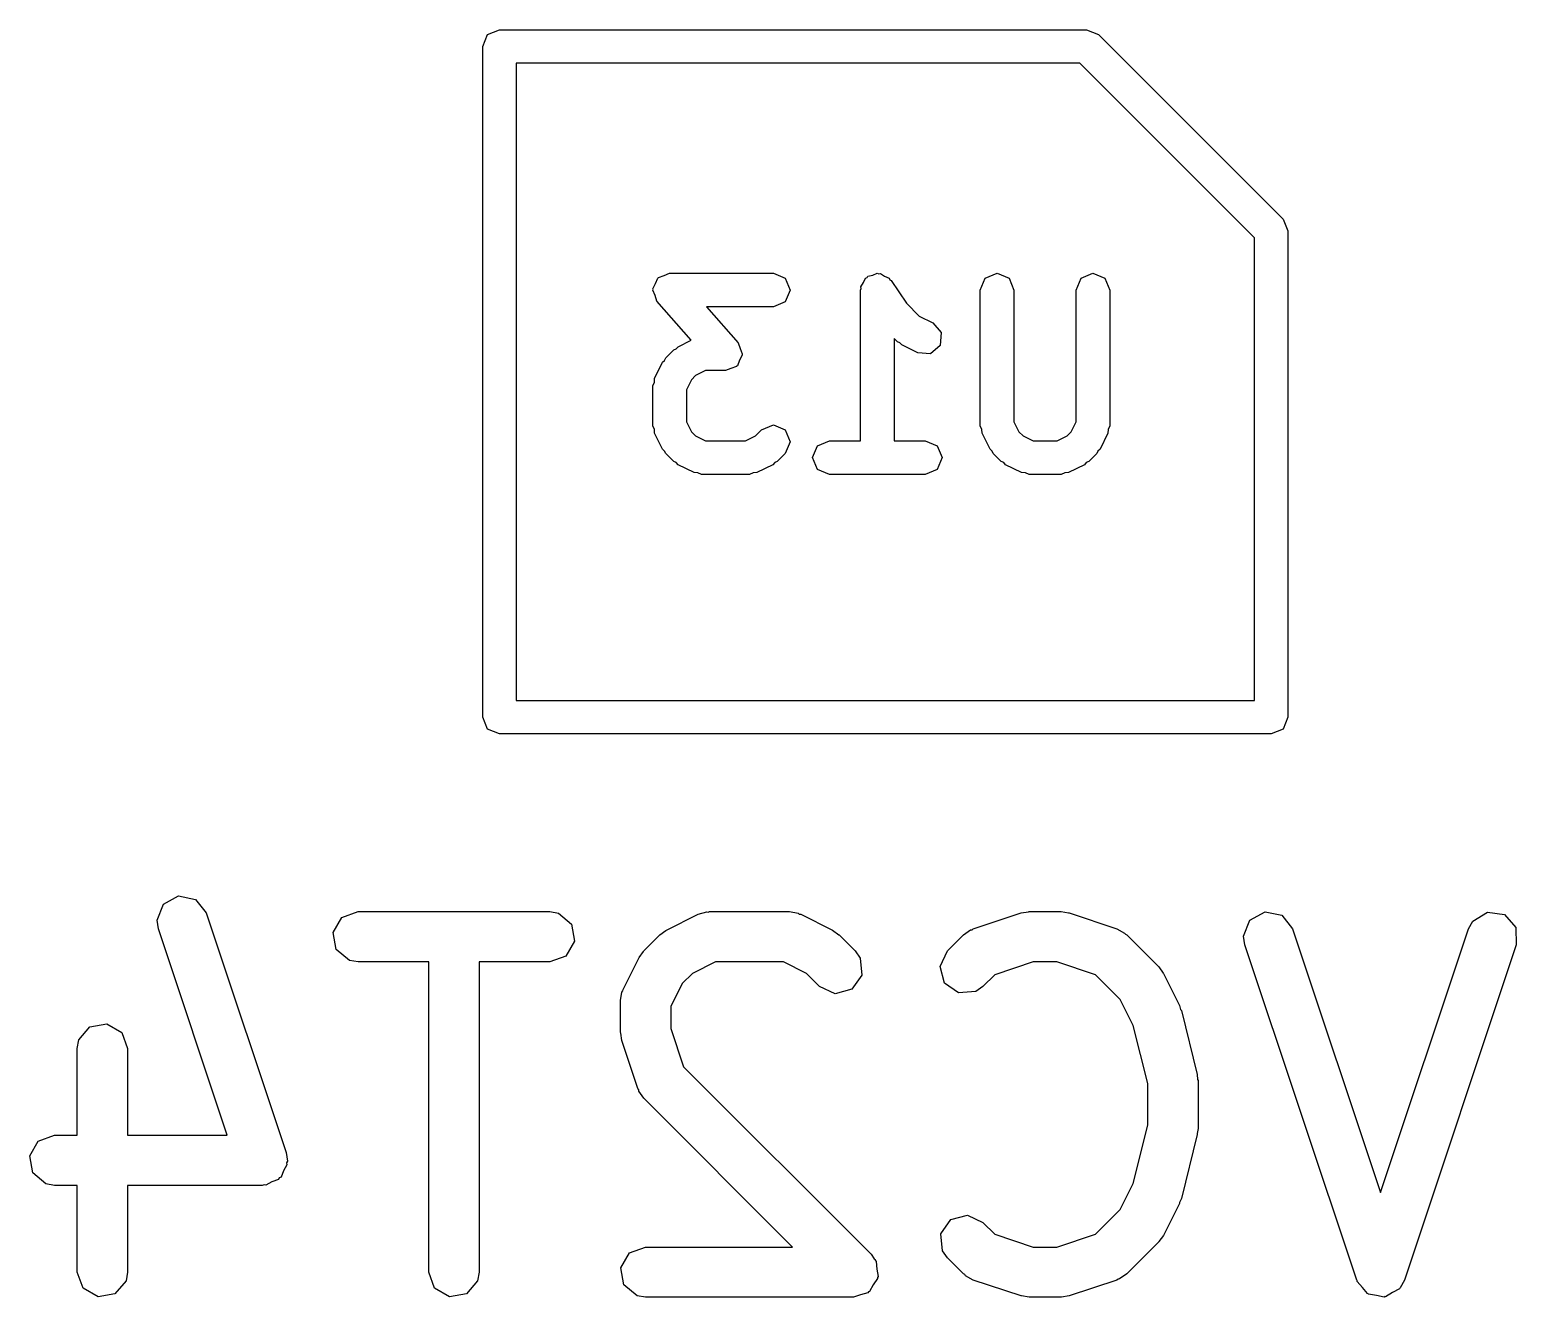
# Model space of a CAD drawing. Extents: x 0.04 to 2.99, y 0.2 to 2.23.
# Drawn here: x 1.3636 to 1.538, y 1.7085 to 1.8573 of the extents above; entities that cross this region are included whole.
import ezdxf

# ---------------------------------------------------------------- set-up
doc = ezdxf.new("R2010")
doc.units = 0
doc.header["$MEASUREMENT"] = 0
doc.layers.add('BLACK', color=7, linetype='CONTINUOUS')

msp = doc.modelspace()

# ---------------------------------------------------------------- linework, layer by layer
at = {"layer": 'BLACK', "linetype": 'CONTINUOUS'}
for p, q in [((1.41676, 1.85537), (1.41733, 1.85676)), ((1.41733, 1.85676), (1.41872, 1.85734)), ((1.41872, 1.85734), (1.48762, 1.85734)), ((1.48762, 1.85734), (1.48901, 1.85676)), ((1.48901, 1.85676), (1.51067, 1.83511)), ((1.41676, 1.77663), (1.41676, 1.85537)), ((1.42069, 1.8534), (1.42069, 1.7786)), ((1.48681, 1.8534), (1.42069, 1.8534)), ((1.50731, 1.8329), (1.48681, 1.8534)), ((1.51067, 1.83511), (1.51067, 1.83511)), ((1.51067, 1.83511), (1.51124, 1.83372)), ((1.51124, 1.83372), (1.51124, 1.77663)), ((1.50731, 1.7786), (1.50731, 1.8329)), ((1.43703, 1.82754), (1.4373, 1.82818)), ((1.4373, 1.82818), (1.43736, 1.8282)), ((1.43736, 1.8282), (1.43739, 1.82826)), ((1.43739, 1.82826), (1.43805, 1.82849)), ((1.43805, 1.82849), (1.43869, 1.82875)), ((1.43869, 1.82875), (1.45088, 1.82875)), ((1.45088, 1.82875), (1.45227, 1.82818)), ((1.45227, 1.82818), (1.45285, 1.82678)), ((1.46145, 1.82765), (1.46167, 1.82818)), ((1.46167, 1.82818), (1.46186, 1.82825)), ((1.46186, 1.82825), (1.46197, 1.82842)), ((1.46197, 1.82842), (1.46253, 1.82853)), ((1.46253, 1.82853), (1.46306, 1.82875)), ((1.46306, 1.82875), (1.46325, 1.82867)), ((1.46325, 1.82867), (1.46345, 1.82871)), ((1.46345, 1.82871), (1.46392, 1.82839)), ((1.46392, 1.82839), (1.46445, 1.82818)), ((1.46445, 1.82818), (1.46453, 1.82799)), ((1.47515, 1.82678), (1.47573, 1.82818)), ((1.47573, 1.82818), (1.47712, 1.82875)), ((1.47712, 1.82875), (1.47852, 1.82818)), ((1.47852, 1.82818), (1.47909, 1.82678)), ((1.4864, 1.82678), (1.48698, 1.82818)), ((1.48698, 1.82818), (1.48837, 1.82875)), ((1.48837, 1.82875), (1.48976, 1.82818)), ((1.48976, 1.82818), (1.49034, 1.82678)), ((1.43672, 1.82678), (1.43675, 1.82685)), ((1.43699, 1.82614), (1.43672, 1.82678)), ((1.43673, 1.82691), (1.43703, 1.82754)), ((1.43675, 1.82685), (1.43673, 1.82691)), ((1.45285, 1.82678), (1.45227, 1.82539)), ((1.46109, 1.82678), (1.46117, 1.82697)), ((1.46109, 1.80907), (1.46109, 1.82678)), ((1.46113, 1.82717), (1.46145, 1.82765)), ((1.46117, 1.82697), (1.46113, 1.82717)), ((1.46453, 1.82799), (1.4647, 1.82788)), ((1.4647, 1.82788), (1.46647, 1.82522)), ((1.47515, 1.81085), (1.47515, 1.82678)), ((1.47909, 1.82678), (1.47909, 1.81131)), ((1.4864, 1.81131), (1.4864, 1.82678)), ((1.49034, 1.82678), (1.49034, 1.81085)), ((1.43721, 1.82549), (1.43699, 1.82614)), ((1.44124, 1.82088), (1.43721, 1.82549)), ((1.45088, 1.82481), (1.44303, 1.82481)), ((1.44303, 1.82481), (1.44673, 1.82058)), ((1.45227, 1.82539), (1.45088, 1.82481)), ((1.46647, 1.82522), (1.46798, 1.82371)), ((1.46798, 1.82371), (1.46957, 1.82292)), ((1.46957, 1.82292), (1.47055, 1.82178)), ((1.47055, 1.82178), (1.47045, 1.82028)), ((1.43824, 1.8188), (1.43917, 1.81974)), ((1.43917, 1.81974), (1.43947, 1.81986)), ((1.43947, 1.81986), (1.43969, 1.82011)), ((1.43969, 1.82011), (1.44124, 1.82088)), ((1.44673, 1.82058), (1.44696, 1.81992)), ((1.44696, 1.81992), (1.44722, 1.81928)), ((1.46542, 1.8207), (1.46503, 1.82109)), ((1.46503, 1.82109), (1.46503, 1.80907)), ((1.46572, 1.82058), (1.46542, 1.8207)), ((1.46593, 1.82034), (1.46572, 1.82058)), ((1.46781, 1.8194), (1.46593, 1.82034)), ((1.46931, 1.81929), (1.46781, 1.8194)), ((1.47045, 1.82028), (1.46931, 1.81929)), ((1.43693, 1.81641), (1.43787, 1.81829)), ((1.43787, 1.81829), (1.43811, 1.8185)), ((1.43811, 1.8185), (1.43824, 1.8188)), ((1.44655, 1.8178), (1.44589, 1.81758)), ((1.44658, 1.81787), (1.44655, 1.8178)), ((1.44664, 1.81789), (1.44658, 1.81787)), ((1.44691, 1.81853), (1.44664, 1.81789)), ((1.44722, 1.81915), (1.44691, 1.81853)), ((1.44722, 1.81928), (1.44719, 1.81922)), ((1.44719, 1.81922), (1.44722, 1.81915)), ((1.43672, 1.81553), (1.4369, 1.81596)), ((1.4369, 1.81596), (1.43693, 1.81641)), ((1.44125, 1.81624), (1.44066, 1.81507)), ((1.44173, 1.81673), (1.44125, 1.81624)), ((1.4429, 1.81732), (1.44173, 1.81673)), ((1.44525, 1.81732), (1.4429, 1.81732)), ((1.44589, 1.81758), (1.44525, 1.81732)), ((1.43672, 1.81085), (1.43672, 1.81553)), ((1.44066, 1.81507), (1.44066, 1.81131)), ((1.4369, 1.81042), (1.43672, 1.81085)), ((1.44066, 1.81131), (1.44125, 1.81014)), ((1.44948, 1.81036), (1.45088, 1.81094)), ((1.45088, 1.81094), (1.45227, 1.81036)), ((1.47533, 1.81042), (1.47515, 1.81085)), ((1.47909, 1.81131), (1.47968, 1.81014)), ((1.48582, 1.81014), (1.4864, 1.81131)), ((1.49034, 1.81085), (1.49017, 1.81042)), ((1.43693, 1.80997), (1.4369, 1.81042)), ((1.43787, 1.80809), (1.43693, 1.80997)), ((1.44125, 1.81014), (1.44173, 1.80965)), ((1.44173, 1.80965), (1.4429, 1.80907)), ((1.4429, 1.80907), (1.4476, 1.80907)), ((1.4476, 1.80907), (1.44877, 1.80965)), ((1.44877, 1.80965), (1.44948, 1.81036)), ((1.45227, 1.81036), (1.45285, 1.80897)), ((1.45285, 1.80897), (1.45227, 1.80758)), ((1.45605, 1.80849), (1.45744, 1.80907)), ((1.45744, 1.80907), (1.46109, 1.80907)), ((1.46503, 1.80907), (1.46869, 1.80907)), ((1.46869, 1.80907), (1.47008, 1.80849)), ((1.47536, 1.80997), (1.47533, 1.81042)), ((1.4763, 1.80809), (1.47536, 1.80997)), ((1.47968, 1.81014), (1.48016, 1.80965)), ((1.48016, 1.80965), (1.48134, 1.80907)), ((1.48134, 1.80907), (1.48416, 1.80907)), ((1.48416, 1.80907), (1.48533, 1.80965)), ((1.48533, 1.80965), (1.48582, 1.81014)), ((1.49013, 1.80997), (1.4892, 1.80809)), ((1.49017, 1.81042), (1.49013, 1.80997)), ((1.43811, 1.80788), (1.43787, 1.80809)), ((1.43824, 1.80758), (1.43811, 1.80788)), ((1.43917, 1.80664), (1.43824, 1.80758)), ((1.45227, 1.80758), (1.45133, 1.80664)), ((1.45547, 1.8071), (1.45605, 1.80849)), ((1.47008, 1.80849), (1.47066, 1.8071)), ((1.47654, 1.80788), (1.4763, 1.80809)), ((1.47667, 1.80758), (1.47654, 1.80788)), ((1.47761, 1.80664), (1.47667, 1.80758)), ((1.48883, 1.80758), (1.48789, 1.80664)), ((1.48895, 1.80788), (1.48883, 1.80758)), ((1.4892, 1.80809), (1.48895, 1.80788)), ((1.43947, 1.80652), (1.43917, 1.80664)), ((1.43969, 1.80627), (1.43947, 1.80652)), ((1.44156, 1.80534), (1.43969, 1.80627)), ((1.45082, 1.80627), (1.44894, 1.80534)), ((1.45103, 1.80652), (1.45082, 1.80627)), ((1.45133, 1.80664), (1.45103, 1.80652)), ((1.45605, 1.80571), (1.45547, 1.8071)), ((1.45744, 1.80513), (1.45605, 1.80571)), ((1.47008, 1.80571), (1.46869, 1.80513)), ((1.47066, 1.8071), (1.47008, 1.80571)), ((1.47791, 1.80652), (1.47761, 1.80664)), ((1.47812, 1.80627), (1.47791, 1.80652)), ((1.47999, 1.80534), (1.47812, 1.80627)), ((1.48738, 1.80627), (1.4855, 1.80534)), ((1.48759, 1.80652), (1.48738, 1.80627)), ((1.48789, 1.80664), (1.48759, 1.80652)), ((1.44202, 1.8053), (1.44156, 1.80534)), ((1.44244, 1.80513), (1.44202, 1.8053)), ((1.44806, 1.80513), (1.44244, 1.80513)), ((1.44849, 1.8053), (1.44806, 1.80513)), ((1.44894, 1.80534), (1.44849, 1.8053)), ((1.46306, 1.80513), (1.45744, 1.80513)), ((1.46869, 1.80513), (1.46306, 1.80513)), ((1.48045, 1.8053), (1.47999, 1.80534)), ((1.48087, 1.80513), (1.48045, 1.8053)), ((1.48462, 1.80513), (1.48087, 1.80513)), ((1.48505, 1.8053), (1.48462, 1.80513)), ((1.4855, 1.80534), (1.48505, 1.8053)), ((1.42069, 1.7786), (1.50731, 1.7786)), ((1.41733, 1.77524), (1.41676, 1.77663)), ((1.51124, 1.77663), (1.51067, 1.77524)), ((1.41872, 1.77466), (1.41733, 1.77524)), ((1.50928, 1.77466), (1.41872, 1.77466)), ((1.51067, 1.77524), (1.50928, 1.77466)), ((1.3793, 1.75468), (1.38108, 1.75565)), ((1.38108, 1.75565), (1.38306, 1.75524)), ((1.38306, 1.75524), (1.38431, 1.75366)), ((1.37856, 1.75281), (1.3793, 1.75468)), ((1.38431, 1.75366), (1.39369, 1.72554)), ((1.39922, 1.75136), (1.40023, 1.75311)), ((1.40023, 1.75311), (1.40213, 1.7538)), ((1.40213, 1.7538), (1.42463, 1.7538)), ((1.42463, 1.7538), (1.42564, 1.75362)), ((1.42564, 1.75362), (1.42719, 1.75233)), ((1.43831, 1.75162), (1.44206, 1.75349)), ((1.44206, 1.75349), (1.44304, 1.75378)), ((1.44304, 1.75378), (1.44321, 1.75374)), ((1.44321, 1.75374), (1.44338, 1.7538)), ((1.44338, 1.7538), (1.45275, 1.7538)), ((1.45275, 1.7538), (1.45376, 1.75362)), ((1.45376, 1.75362), (1.4539, 1.75351)), ((1.4539, 1.75351), (1.45407, 1.75349)), ((1.45407, 1.75349), (1.45782, 1.75162)), ((1.47431, 1.75178), (1.47994, 1.75365)), ((1.47994, 1.75365), (1.48081, 1.75378)), ((1.48081, 1.75378), (1.48087, 1.7538)), ((1.48087, 1.7538), (1.48462, 1.7538)), ((1.48462, 1.7538), (1.48549, 1.75365)), ((1.48549, 1.75365), (1.48556, 1.75365)), ((1.48556, 1.75365), (1.49118, 1.75178)), ((1.50679, 1.75281), (1.50856, 1.75377)), ((1.50856, 1.75377), (1.51054, 1.75337)), ((1.51054, 1.75337), (1.5118, 1.75178)), ((1.53293, 1.75269), (1.53465, 1.75374)), ((1.53465, 1.75374), (1.53665, 1.75345)), ((1.53665, 1.75345), (1.53799, 1.75193)), ((1.37871, 1.75179), (1.37856, 1.75281)), ((1.38679, 1.72756), (1.37871, 1.75179)), ((1.39958, 1.74937), (1.39922, 1.75136)), ((1.42719, 1.75233), (1.42754, 1.75034)), ((1.43754, 1.75106), (1.43826, 1.75157)), ((1.43826, 1.75157), (1.43831, 1.75162)), ((1.45782, 1.75162), (1.45853, 1.75109)), ((1.47316, 1.75106), (1.474, 1.75165)), ((1.474, 1.75165), (1.47418, 1.75167)), ((1.47418, 1.75167), (1.47431, 1.75178)), ((1.49118, 1.75178), (1.49208, 1.75129)), ((1.50604, 1.75093), (1.50679, 1.75281)), ((1.5118, 1.75178), (1.52212, 1.72082)), ((1.52212, 1.72082), (1.53244, 1.75178)), ((1.53244, 1.75178), (1.53293, 1.75269)), ((1.53799, 1.75193), (1.53804, 1.74992)), ((1.42754, 1.75034), (1.42653, 1.74859)), ((1.43567, 1.74919), (1.43754, 1.75106)), ((1.45853, 1.75109), (1.45859, 1.75106)), ((1.45859, 1.75106), (1.46046, 1.74919)), ((1.47129, 1.74919), (1.47316, 1.75106)), ((1.49208, 1.75129), (1.49217, 1.75114)), ((1.49217, 1.75114), (1.49233, 1.75106)), ((1.49233, 1.75106), (1.49608, 1.74731)), ((1.50619, 1.74992), (1.50604, 1.75093)), ((1.51932, 1.71055), (1.50619, 1.74992)), ((1.53804, 1.74992), (1.52492, 1.71055)), ((1.40112, 1.74807), (1.39958, 1.74937)), ((1.40213, 1.7479), (1.40112, 1.74807)), ((1.41043, 1.7479), (1.40213, 1.7479)), ((1.41043, 1.71148), (1.41043, 1.7479)), ((1.42463, 1.7479), (1.41633, 1.7479)), ((1.41633, 1.7479), (1.41633, 1.71148)), ((1.42653, 1.74859), (1.42463, 1.7479)), ((1.43324, 1.74467), (1.43511, 1.74842)), ((1.43511, 1.74842), (1.43564, 1.74913)), ((1.43564, 1.74913), (1.43567, 1.74919)), ((1.44407, 1.7479), (1.44138, 1.74655)), ((1.45205, 1.7479), (1.44407, 1.7479)), ((1.45475, 1.74655), (1.45205, 1.7479)), ((1.46046, 1.74919), (1.46105, 1.74835)), ((1.46105, 1.74835), (1.46123, 1.74634)), ((1.47043, 1.74736), (1.47129, 1.74919)), ((1.48135, 1.7479), (1.47684, 1.74639)), ((1.48414, 1.7479), (1.48135, 1.7479)), ((1.48865, 1.74639), (1.48414, 1.7479)), ((1.44138, 1.74655), (1.44018, 1.74535)), ((1.45629, 1.74501), (1.45475, 1.74655)), ((1.46123, 1.74634), (1.46007, 1.74468)), ((1.47096, 1.74541), (1.47043, 1.74736)), ((1.47684, 1.74639), (1.47546, 1.74501)), ((1.49157, 1.74348), (1.48865, 1.74639)), ((1.49608, 1.74731), (1.49659, 1.74659)), ((1.49659, 1.74659), (1.49664, 1.74655)), ((1.49664, 1.74655), (1.49851, 1.7428)), ((1.4331, 1.74436), (1.43322, 1.7445)), ((1.43322, 1.7445), (1.43324, 1.74467)), ((1.44018, 1.74535), (1.43883, 1.74265)), ((1.45812, 1.74416), (1.45629, 1.74501)), ((1.46007, 1.74468), (1.45812, 1.74416)), ((1.47261, 1.74425), (1.47096, 1.74541)), ((1.47462, 1.74442), (1.47261, 1.74425)), ((1.47546, 1.74501), (1.47462, 1.74442)), ((1.43293, 1.74335), (1.4331, 1.74436)), ((1.43293, 1.7396), (1.43293, 1.74335)), ((1.43883, 1.74265), (1.43883, 1.74008)), ((1.49308, 1.74045), (1.49157, 1.74348)), ((1.49851, 1.7428), (1.49866, 1.74231)), ((1.49866, 1.74231), (1.49874, 1.74219)), ((1.49874, 1.74219), (1.50061, 1.73469)), ((1.36936, 1.73874), (1.37066, 1.74028)), ((1.37066, 1.74028), (1.37265, 1.74063)), ((1.37265, 1.74063), (1.3744, 1.73962)), ((1.3744, 1.73962), (1.37509, 1.73773)), ((1.43295, 1.73954), (1.43293, 1.7396)), ((1.43308, 1.73867), (1.43295, 1.73954)), ((1.43883, 1.74008), (1.44033, 1.73557)), ((1.49479, 1.73361), (1.49308, 1.74045)), ((1.36918, 1.73773), (1.36936, 1.73874)), ((1.36918, 1.72756), (1.36918, 1.73773)), ((1.37509, 1.73773), (1.37509, 1.72756)), ((1.43495, 1.73304), (1.43308, 1.73867)), ((1.44033, 1.73557), (1.46234, 1.71357)), ((1.50061, 1.73469), (1.50065, 1.73411)), ((1.50065, 1.73411), (1.5007, 1.73398)), ((1.5007, 1.73398), (1.5007, 1.72835)), ((1.43506, 1.7329), (1.43495, 1.73304)), ((1.43508, 1.73273), (1.43506, 1.7329)), ((1.43567, 1.73189), (1.43508, 1.73273)), ((1.49479, 1.72872), (1.49479, 1.73361)), ((1.45312, 1.71443), (1.43567, 1.73189)), ((1.49308, 1.72188), (1.49479, 1.72872)), ((1.36461, 1.72686), (1.36651, 1.72756)), ((1.36651, 1.72756), (1.36918, 1.72756)), ((1.37509, 1.72756), (1.38679, 1.72756)), ((1.50061, 1.72764), (1.49874, 1.72014)), ((1.5007, 1.72835), (1.5006, 1.72777)), ((1.5006, 1.72777), (1.50061, 1.72764)), ((1.3636, 1.72512), (1.36461, 1.72686)), ((1.39369, 1.72554), (1.39384, 1.72452)), ((1.36396, 1.72313), (1.3636, 1.72512)), ((1.39379, 1.72409), (1.39339, 1.72339)), ((1.39384, 1.72452), (1.39375, 1.72431)), ((1.39375, 1.72431), (1.39379, 1.72409)), ((1.3655, 1.72183), (1.36396, 1.72313)), ((1.36651, 1.72165), (1.3655, 1.72183)), ((1.3911, 1.72173), (1.39088, 1.72165)), ((1.39132, 1.72168), (1.3911, 1.72173)), ((1.39203, 1.72207), (1.39132, 1.72168)), ((1.39278, 1.72234), (1.39203, 1.72207)), ((1.39289, 1.72254), (1.39278, 1.72234)), ((1.39309, 1.72264), (1.39289, 1.72254)), ((1.39339, 1.72339), (1.39309, 1.72264)), ((1.49157, 1.71885), (1.49308, 1.72188)), ((1.36918, 1.72165), (1.36651, 1.72165)), ((1.36918, 1.71148), (1.36918, 1.72165)), ((1.39088, 1.72165), (1.37509, 1.72165)), ((1.37509, 1.72165), (1.37509, 1.71148)), ((1.49874, 1.72014), (1.49853, 1.71967)), ((1.48865, 1.71594), (1.49157, 1.71885)), ((1.49851, 1.71953), (1.49664, 1.71578)), ((1.49853, 1.71967), (1.49851, 1.71953)), ((1.47052, 1.71599), (1.47168, 1.71765)), ((1.47168, 1.71765), (1.47363, 1.71817)), ((1.47363, 1.71817), (1.47546, 1.71732)), ((1.47546, 1.71732), (1.47684, 1.71594)), ((1.4707, 1.71398), (1.47052, 1.71599)), ((1.47684, 1.71594), (1.48135, 1.71443)), ((1.48414, 1.71443), (1.48865, 1.71594)), ((1.49608, 1.71502), (1.49233, 1.71127)), ((1.49611, 1.71507), (1.49608, 1.71502)), ((1.49664, 1.71578), (1.49611, 1.71507)), ((1.43297, 1.71199), (1.43398, 1.71374)), ((1.43398, 1.71374), (1.43588, 1.71443)), ((1.43588, 1.71443), (1.45312, 1.71443)), ((1.46234, 1.71357), (1.46271, 1.71304)), ((1.46271, 1.71304), (1.46281, 1.71296)), ((1.47129, 1.71314), (1.4707, 1.71398)), ((1.47316, 1.71127), (1.47129, 1.71314)), ((1.48135, 1.71443), (1.48414, 1.71443)), ((1.36987, 1.70958), (1.36918, 1.71148)), ((1.37509, 1.71148), (1.37491, 1.71047)), ((1.41112, 1.70958), (1.41043, 1.71148)), ((1.41633, 1.71148), (1.41616, 1.71047)), ((1.43332, 1.71), (1.43297, 1.71199)), ((1.46281, 1.71296), (1.46282, 1.71288)), ((1.46282, 1.71288), (1.46293, 1.71273)), ((1.46293, 1.71273), (1.463, 1.71184)), ((1.463, 1.71184), (1.46316, 1.71097)), ((1.47332, 1.71119), (1.47316, 1.71127)), ((1.49233, 1.71127), (1.49149, 1.71068)), ((1.37162, 1.70857), (1.36987, 1.70958)), ((1.37491, 1.71047), (1.37361, 1.70892)), ((1.41287, 1.70857), (1.41112, 1.70958)), ((1.41616, 1.71047), (1.41486, 1.70892)), ((1.43487, 1.7087), (1.43332, 1.71)), ((1.46259, 1.70999), (1.46215, 1.70922)), ((1.4631, 1.71072), (1.46259, 1.70999)), ((1.46316, 1.71097), (1.46309, 1.71085)), ((1.46309, 1.71085), (1.4631, 1.71072)), ((1.47341, 1.71104), (1.47332, 1.71119)), ((1.47431, 1.71055), (1.47341, 1.71104)), ((1.47994, 1.70868), (1.47431, 1.71055)), ((1.49118, 1.71055), (1.48556, 1.70868)), ((1.49132, 1.71066), (1.49118, 1.71055)), ((1.49149, 1.71068), (1.49132, 1.71066)), ((1.51937, 1.71048), (1.51932, 1.71055)), ((1.51937, 1.71039), (1.51937, 1.71048)), ((1.51999, 1.70969), (1.51937, 1.71039)), ((1.52057, 1.70896), (1.51999, 1.70969)), ((1.52433, 1.70952), (1.52351, 1.70908)), ((1.52436, 1.7096), (1.52433, 1.70952)), ((1.52443, 1.70964), (1.52436, 1.7096)), ((1.52492, 1.71055), (1.52443, 1.70964)), ((1.37361, 1.70892), (1.37162, 1.70857)), ((1.41486, 1.70892), (1.41287, 1.70857)), ((1.43588, 1.70853), (1.43487, 1.7087)), ((1.46025, 1.70853), (1.43588, 1.70853)), ((1.46109, 1.70883), (1.46025, 1.70853)), ((1.46194, 1.70906), (1.46109, 1.70883)), ((1.46202, 1.70917), (1.46194, 1.70906)), ((1.46215, 1.70922), (1.46202, 1.70917)), ((1.48, 1.70868), (1.47994, 1.70868)), ((1.48087, 1.70853), (1.48, 1.70868)), ((1.48462, 1.70853), (1.48087, 1.70853)), ((1.48468, 1.70855), (1.48462, 1.70853)), ((1.48556, 1.70868), (1.48468, 1.70855)), ((1.52066, 1.70895), (1.52057, 1.70896)), ((1.52071, 1.70888), (1.52066, 1.70895)), ((1.52164, 1.70875), (1.52071, 1.70888)), ((1.52255, 1.70856), (1.52164, 1.70875)), ((1.52263, 1.7086), (1.52255, 1.70856)), ((1.52271, 1.70859), (1.52263, 1.7086)), ((1.52351, 1.70908), (1.52271, 1.70859))]:
    msp.add_line(p, q, dxfattribs=at)

doc.saveas('drawing.dxf')
